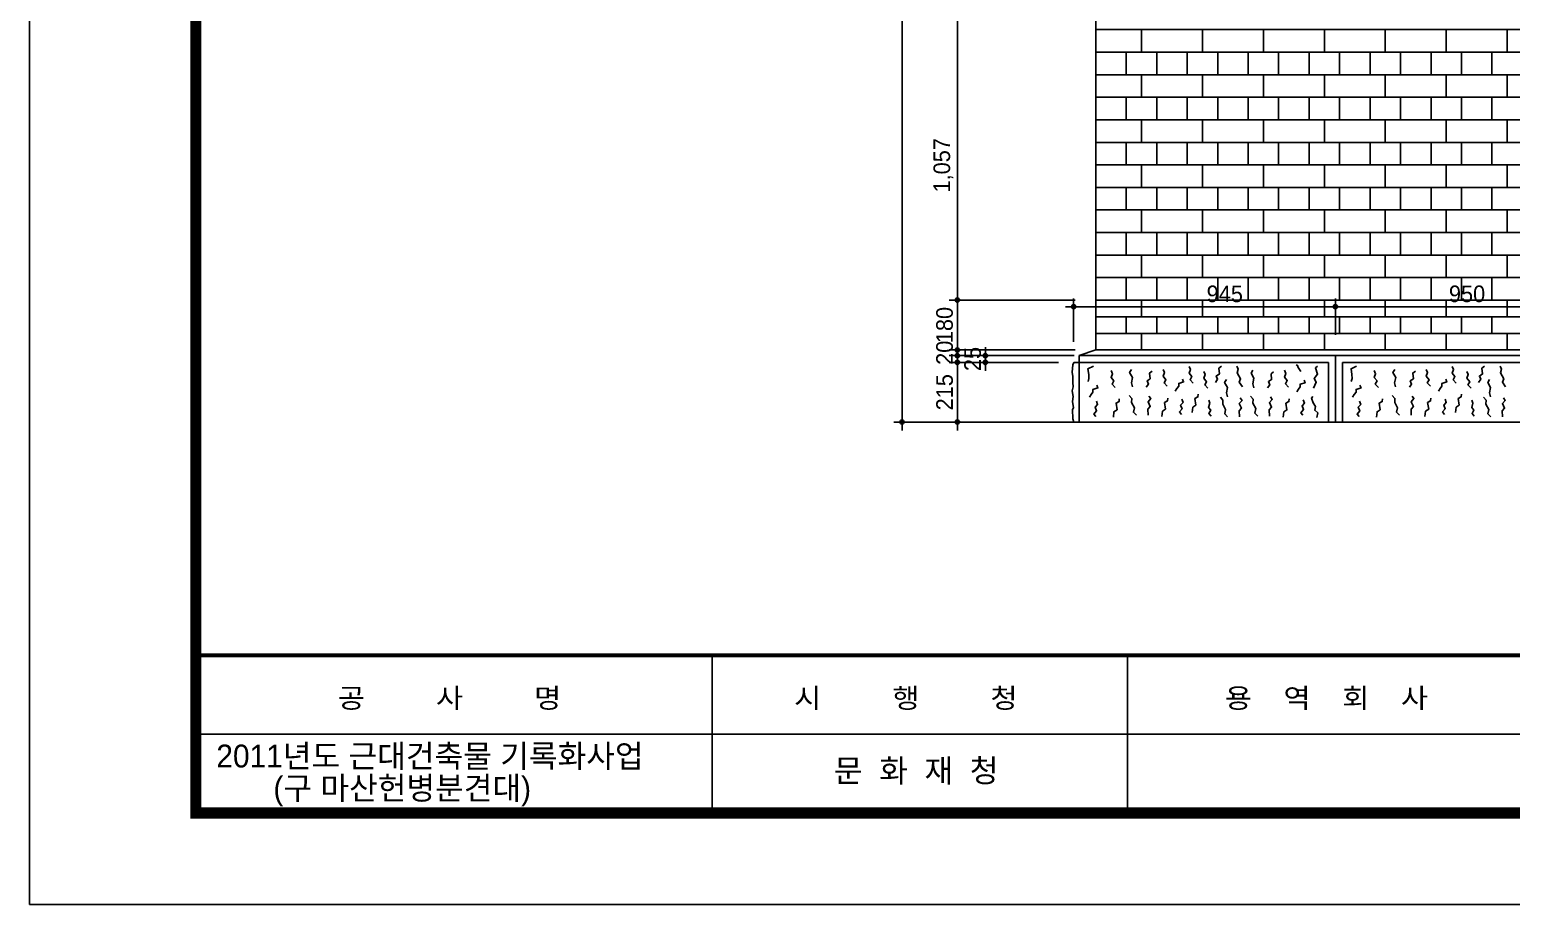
# Model space of a CAD drawing. Extents: x 180744 to 193359, y -159004 to -150094.
# Drawn here: x 180744 to 186092, y -159004 to -155847 of the extents above; entities that cross this region are included whole.
import ezdxf
from ezdxf.enums import TextEntityAlignment as Align

# ---------------------------------------------------------------- set-up
doc = ezdxf.new("R2010")
doc.units = 0
doc.header["$LTSCALE"] = 50
doc.header["$MEASUREMENT"] = 0
doc.header["$PDMODE"] = 35
doc.header["$PDSIZE"] = -10
doc.layers.get('0').update_dxf_attribs({"linetype": 'CONTINUOUS'})
doc.layers.get('DEFPOINTS').update_dxf_attribs({"linetype": 'CONTINUOUS'})
for name, color, linetype in [('COR', 4, 'CONTINUOUS'), ('ele-3', 6, 'CONTINUOUS'), ('h', 5, 'CONTINUOUS'), ('HAT', 5, 'CONTINUOUS'), ('W-1', 3, 'CONTINUOUS'), ('W-2', 2, 'CONTINUOUS'), ('WAL', 3, 'CONTINUOUS'), ('WID', 4, 'CONTINUOUS')]:
    doc.layers.add(name, color=color, linetype=linetype)
doc.styles.add('HY울릉도M', font='HYWULM_0.TTF')
doc.styles.add('현창', font='HYWULM_0.TTF')
doc.dimstyles.new('ISO-25', dxfattribs={"dimscale": 20, "dimtxt": 4, "dimasz": 1, "dimexe": 2, "dimexo": 5, "dimtad": 1, "dimlunit": 6, "dimtxsty": '현창', "dimblk": 'DIMDOT', "dimcen": 2.5, "dimadec": 0, "dimazin": 0, "dimtfac": 1, "dimtmove": 0, "dimatfit": 3, "dimldrblk": 'DIMDOT', "dimfxl": 1, "dimarcsym": 0})

# ---------------------------------------------------------------- blocks, each defined once
blk = doc.blocks.new('20')
at = {"layer": 'COR', "linetype": 'Continuous'}
for p, q in [((242847, -53606), (242847, -57398)), ((252847, -53606), (252847, -57398)), ((308324, -55502), (230424, -55502)), ((308324, -55502), (230424, -55502))]:
    blk.add_line(p, q, dxfattribs=at)
at = {"layer": 'COR', "linetype": 'Continuous', "const_width": 270}
blk.add_lwpolyline([(230424, -2398), (230424, -57398), (308324, -57398), (308324, -2398)], close=True, dxfattribs=at)
at = {"layer": 'COR', "linetype": 'Continuous', "const_width": 94.8}
blk.add_lwpolyline([(308324, -53606), (230424, -53606)], dxfattribs=at)
at = {"layer": 'HAT'}
for p, q in [((226424, -198), (226424, -59598)), ((226424, -59598), (310524, -59598))]:
    blk.add_line(p, q, dxfattribs=at)
at = {"layer": 'WAL', "linetype": 'Continuous', "style": 'HY울릉도M', "width": 1.1}
for s, p in [('공         사         명', (233841, -54872)), ('시         행         청', (244822, -54873)), ('용    역    회    사', (255184, -54873))]:
    blk.add_text(s, height=474.35, dxfattribs=at).set_placement(p)
at = {"layer": 'WAL', "linetype": 'Continuous', "style": 'HY울릉도M'}
blk.add_text('문  화  재  청', height=550, dxfattribs=at).set_placement((249739, -56656), align=Align.RIGHT)
blk = doc.blocks.new('DIMDOT')
at = {"linetype": 'Continuous'}
blk.add_line((-2, 0), (2, 0), dxfattribs=at)
for radius in [0.5, 0.25]:
    blk.add_circle((0, 0), radius, dxfattribs=at)
blk = doc.blocks.new('*D11')
at = {"color": 0, "lineweight": -2}
for p, q in [((184517.4, -155765.9), (184062.8, -155765.9)), ((184092.8, -156807.9), (184092.8, -155780.9)), ((184517.4, -156822.9), (184062.8, -156822.9))]:
    blk.add_line(p, q, dxfattribs=at)
at = {"layer": 'DEFPOINTS', "color": 0}
for p in [(184092.8, -155765.9), (184592.4, -155765.9), (184592.4, -156822.9)]:
    blk.add_point(p, dxfattribs=at)
at = {"color": 0, "lineweight": -2, "xscale": 15, "yscale": 15, "zscale": 15}
for p, rotation in [((184092.8, -155765.9), 90), ((184092.8, -156822.9), 270)]:
    blk.add_blockref('DIMDOT', p, dxfattribs=dict(at, rotation=rotation))
at = {"color": 0, "insert": (184042, -156336.3), "char_height": 60, "attachment_point": 5, "rotation": 90, "style": '현창'}
blk.add_mtext('1,057', dxfattribs=at)
blk = doc.blocks.new('*D12')
at = {"color": 0, "lineweight": -2}
for p, q in [((184517.4, -156822.9), (184062.8, -156822.9)), ((184092.8, -156987.9), (184092.8, -156837.9)), ((184517.4, -157002.9), (184062.8, -157002.9))]:
    blk.add_line(p, q, dxfattribs=at)
at = {"layer": 'DEFPOINTS', "color": 0}
for p in [(184092.8, -156822.9), (184592.4, -156822.9), (184592.4, -157002.9)]:
    blk.add_point(p, dxfattribs=at)
at = {"color": 0, "lineweight": -2, "xscale": 15, "yscale": 15, "zscale": 15}
for p, rotation in [((184092.8, -156822.9), 90), ((184092.8, -157002.9), 270)]:
    blk.add_blockref('DIMDOT', p, dxfattribs=dict(at, rotation=rotation))
at = {"color": 0, "insert": (184046.6, -156912.9), "char_height": 60, "attachment_point": 5, "rotation": 90, "style": '현창'}
blk.add_mtext('180', dxfattribs=at)
blk = doc.blocks.new('*D13')
at = {"color": 0, "lineweight": -2}
for p, q in [((184092.8, -156987.9), (184092.8, -156972.9)), ((184517.4, -157002.9), (184062.8, -157002.9)), ((184513.7, -157022.9), (184062.8, -157022.9)), ((184092.8, -157022.9), (184092.8, -157002.9)), ((184092.8, -157037.9), (184092.8, -157052.9))]:
    blk.add_line(p, q, dxfattribs=at)
at = {"layer": 'DEFPOINTS', "color": 0}
for p in [(184092.8, -157002.9), (184588.7, -157022.9), (184592.4, -157002.9)]:
    blk.add_point(p, dxfattribs=at)
at = {"color": 0, "lineweight": -2, "xscale": 15, "yscale": 15, "zscale": 15}
for p, rotation in [((184092.8, -157002.9), 270), ((184092.8, -157022.9), 90)]:
    blk.add_blockref('DIMDOT', p, dxfattribs=dict(at, rotation=rotation))
at = {"color": 0, "insert": (184046.6, -157012.9), "char_height": 60, "attachment_point": 5, "rotation": 90, "style": '현창'}
blk.add_mtext('20', dxfattribs=at)
blk = doc.blocks.new('*D14')
at = {"color": 0, "lineweight": -2}
for p, q in [((184457.4, -157022.9), (184164, -157022.9)), ((184194, -157007.9), (184194, -156992.9)), ((184194, -157047.9), (184194, -157022.9)), ((184457.4, -157047.9), (184164, -157047.9)), ((184194, -157062.9), (184194, -157077.9))]:
    blk.add_line(p, q, dxfattribs=at)
at = {"layer": 'DEFPOINTS', "color": 0}
for p in [(184194, -157022.9), (184532.4, -157022.9), (184532.4, -157047.9)]:
    blk.add_point(p, dxfattribs=at)
at = {"color": 0, "lineweight": -2, "xscale": 15, "yscale": 15, "zscale": 15}
for p, rotation in [((184194, -157022.9), 270), ((184194, -157047.9), 90)]:
    blk.add_blockref('DIMDOT', p, dxfattribs=dict(at, rotation=rotation))
at = {"color": 0, "insert": (184147.9, -157035.4), "char_height": 60, "attachment_point": 5, "rotation": 90, "style": '현창'}
blk.add_mtext('25', dxfattribs=at)
blk = doc.blocks.new('*D15')
at = {"color": 0, "lineweight": -2}
for p, q in [((184457.4, -157047.9), (184062.8, -157047.9)), ((184092.8, -157247.9), (184092.8, -157062.9)), ((184453.7, -157262.9), (184062.8, -157262.9))]:
    blk.add_line(p, q, dxfattribs=at)
at = {"layer": 'DEFPOINTS', "color": 0}
for p in [(184092.8, -157047.9), (184532.4, -157047.9), (184528.7, -157262.9)]:
    blk.add_point(p, dxfattribs=at)
at = {"color": 0, "lineweight": -2, "xscale": 15, "yscale": 15, "zscale": 15}
for p, rotation in [((184092.8, -157047.9), 90), ((184092.8, -157262.9), 270)]:
    blk.add_blockref('DIMDOT', p, dxfattribs=dict(at, rotation=rotation))
at = {"color": 0, "insert": (184046.7, -157155.4), "char_height": 60, "attachment_point": 5, "rotation": 90, "style": '현창'}
blk.add_mtext('215', dxfattribs=at)
blk = doc.blocks.new('*D23')
at = {"color": 0, "lineweight": -2}
for p, q in [((184512.4, -156972.9), (184512.4, -156816.8)), ((185457.4, -156947.9), (185457.4, -156816.8)), ((185442.4, -156846.8), (184527.4, -156846.8))]:
    blk.add_line(p, q, dxfattribs=at)
at = {"layer": 'DEFPOINTS', "color": 0}
for p in [(184512.4, -156846.8), (185457.4, -157022.9), (184512.4, -157047.9)]:
    blk.add_point(p, dxfattribs=at)
at = {"color": 0, "lineweight": -2, "xscale": 15, "yscale": 15, "zscale": 15, "rotation": 180}
blk.add_blockref('DIMDOT', (184512.4, -156846.8), dxfattribs=at)
at = {"color": 0, "lineweight": -2, "xscale": 15, "yscale": 15, "zscale": 15}
blk.add_blockref('DIMDOT', (185457.4, -156846.8), dxfattribs=at)
at = {"color": 0, "insert": (185057.9, -156800.7), "char_height": 60, "attachment_point": 5, "style": '현창'}
blk.add_mtext('945', dxfattribs=at)
blk = doc.blocks.new('*D24')
at = {"color": 0, "lineweight": -2}
for p, q in [((185457.4, -156947.9), (185457.4, -156816.8)), ((186407.4, -156947.9), (186407.4, -156816.8)), ((186392.4, -156846.8), (185472.4, -156846.8))]:
    blk.add_line(p, q, dxfattribs=at)
at = {"layer": 'DEFPOINTS', "color": 0}
for p in [(185457.4, -156846.8), (185457.4, -157022.9), (186407.4, -157022.9)]:
    blk.add_point(p, dxfattribs=at)
at = {"color": 0, "lineweight": -2, "xscale": 15, "yscale": 15, "zscale": 15, "rotation": 180}
blk.add_blockref('DIMDOT', (185457.4, -156846.8), dxfattribs=at)
at = {"color": 0, "lineweight": -2, "xscale": 15, "yscale": 15, "zscale": 15}
blk.add_blockref('DIMDOT', (186407.4, -156846.8), dxfattribs=at)
at = {"color": 0, "insert": (185932.4, -156800.6), "char_height": 60, "attachment_point": 5, "style": '현창'}
blk.add_mtext('950', dxfattribs=at)
blk = doc.blocks.new('*D37')
at = {"color": 0, "lineweight": -2}
for p, q in [((184517.4, -151797.9), (183862.8, -151797.9)), ((183892.8, -157247.9), (183892.8, -151812.9)), ((184378.7, -157262.9), (183862.8, -157262.9))]:
    blk.add_line(p, q, dxfattribs=at)
at = {"layer": 'DEFPOINTS', "color": 0}
for p in [(183892.8, -151797.9), (184592.4, -151797.9), (184453.7, -157262.9)]:
    blk.add_point(p, dxfattribs=at)
at = {"color": 0, "lineweight": -2, "xscale": 15, "yscale": 15, "zscale": 15}
for p, rotation in [((183892.8, -151797.9), 90), ((183892.8, -157262.9), 270)]:
    blk.add_blockref('DIMDOT', p, dxfattribs=dict(at, rotation=rotation))
at = {"color": 0, "insert": (183842.6, -154530.4), "char_height": 60, "attachment_point": 5, "rotation": 90, "style": '현창'}
blk.add_mtext('5,465', dxfattribs=at)

msp = doc.modelspace()

# ---------------------------------------------------------------- linework, layer by layer
at = {"layer": 'ele-3'}
for p, q in [((184592.409, -156822.898), (186297.409, -156822.898)), ((186297.409, -156882.898), (184592.409, -156882.898))]:
    msp.add_line(p, q, dxfattribs=at)
for points in [[(184757.409, -156882.898), (184757.409, -156822.898)], [(184977.409, -156882.898), (184977.409, -156822.898)], [(185197.409, -156882.898), (185197.409, -156822.898)], [(185417.409, -156882.898), (185417.409, -156822.898)], [(185637.409, -156882.898), (185637.409, -156822.898)], [(185857.409, -156882.898), (185857.409, -156822.898)], [(186077.409, -156882.898), (186077.409, -156822.898)], [(184702.409, -156942.898), (184702.409, -156882.898)], [(184812.409, -156942.898), (184812.409, -156882.898)], [(184922.409, -156942.898), (184922.409, -156882.898)], [(185032.409, -156942.898), (185032.409, -156882.898)], [(185142.409, -156942.898), (185142.409, -156882.898)], [(185252.409, -156942.898), (185252.409, -156882.898)], [(185362.409, -156942.898), (185362.409, -156882.898)], [(185472.409, -156942.898), (185472.409, -156882.898)], [(185582.409, -156942.898), (185582.409, -156882.898)], [(185692.409, -156942.898), (185692.409, -156882.898)], [(185802.409, -156942.898), (185802.409, -156882.898)], [(185912.409, -156942.898), (185912.409, -156882.898)], [(186022.409, -156942.898), (186022.409, -156882.898)], [(186297.409, -156942.898), (184592.409, -156942.898)], [(184757.409, -157002.898), (184757.409, -156942.898)], [(184977.409, -157002.898), (184977.409, -156942.898)], [(185197.409, -157002.898), (185197.409, -156942.898)], [(185417.409, -157002.898), (185417.409, -156942.898)], [(185637.409, -157002.898), (185637.409, -156942.898)], [(185857.409, -157002.898), (185857.409, -156942.898)], [(186077.409, -157002.898), (186077.409, -156942.898)]]:
    msp.add_lwpolyline(points, dxfattribs=at)
at = {"layer": 'h'}
for p, q in [((189949.93, -155846.672), (184592.409, -155846.672)), ((189949.93, -155928.024), (184592.409, -155928.024)), ((189949.93, -156009.376), (184592.409, -156009.376)), ((189949.93, -156090.729), (184592.409, -156090.729)), ((189949.93, -156172.081), (184592.409, -156172.081)), ((189949.93, -156253.433), (184592.409, -156253.433)), ((189949.93, -156334.785), (184592.409, -156334.785)), ((189949.93, -156416.137), (184592.409, -156416.137)), ((189949.93, -156497.489), (184592.409, -156497.489)), ((189949.93, -156578.842), (184592.409, -156578.842)), ((186413.913, -156660.194), (184592.409, -156660.194)), ((186246.66, -156741.546), (184592.409, -156741.546))]:
    msp.add_line(p, q, dxfattribs=at)
for points in [[(184757.409, -155928.024), (184757.409, -155846.672)], [(184977.409, -155928.024), (184977.409, -155846.672)], [(185197.409, -155928.024), (185197.409, -155846.672)], [(185417.409, -155928.024), (185417.409, -155846.672)], [(185637.409, -155928.024), (185637.409, -155846.672)], [(185857.409, -155928.024), (185857.409, -155846.672)], [(186077.409, -155928.024), (186077.409, -155846.672)], [(184702.409, -156009.376), (184702.409, -155928.024)], [(184812.409, -156009.376), (184812.409, -155928.024)], [(184922.409, -156009.376), (184922.409, -155928.024)], [(185032.409, -156009.376), (185032.409, -155928.024)], [(185142.409, -156009.376), (185142.409, -155928.024)], [(185252.409, -156009.376), (185252.409, -155928.024)], [(185362.409, -156009.376), (185362.409, -155928.024)], [(185472.409, -156009.376), (185472.409, -155928.024)], [(185582.409, -156009.376), (185582.409, -155928.024)], [(185692.409, -156009.376), (185692.409, -155928.024)], [(185802.409, -156009.376), (185802.409, -155928.024)], [(185912.409, -156009.376), (185912.409, -155928.024)], [(186022.409, -156009.376), (186022.409, -155928.024)], [(184757.409, -156090.729), (184757.409, -156009.376)], [(184977.409, -156090.729), (184977.409, -156009.376)], [(185197.409, -156090.729), (185197.409, -156009.376)], [(185417.409, -156090.729), (185417.409, -156009.376)], [(185637.409, -156090.729), (185637.409, -156009.376)], [(185857.409, -156090.729), (185857.409, -156009.376)], [(186077.409, -156090.729), (186077.409, -156009.376)], [(184702.409, -156172.081), (184702.409, -156090.729)], [(184812.409, -156172.081), (184812.409, -156090.729)], [(184922.409, -156172.081), (184922.409, -156090.729)], [(185032.409, -156172.081), (185032.409, -156090.729)], [(185142.409, -156172.081), (185142.409, -156090.729)], [(185252.409, -156172.081), (185252.409, -156090.729)], [(185362.409, -156172.081), (185362.409, -156090.729)], [(185472.409, -156172.081), (185472.409, -156090.729)], [(185582.409, -156172.081), (185582.409, -156090.729)], [(185692.409, -156172.081), (185692.409, -156090.729)], [(185802.409, -156172.081), (185802.409, -156090.729)], [(185912.409, -156172.081), (185912.409, -156090.729)], [(186022.409, -156172.081), (186022.409, -156090.729)], [(184757.409, -156253.433), (184757.409, -156172.081)], [(184977.409, -156253.433), (184977.409, -156172.081)], [(185197.409, -156253.433), (185197.409, -156172.081)], [(185417.409, -156253.433), (185417.409, -156172.081)], [(185637.409, -156253.433), (185637.409, -156172.081)], [(185857.409, -156253.433), (185857.409, -156172.081)], [(186077.409, -156253.433), (186077.409, -156172.081)], [(184702.409, -156334.785), (184702.409, -156253.433)], [(184812.409, -156334.785), (184812.409, -156253.433)], [(184922.409, -156334.785), (184922.409, -156253.433)], [(185032.409, -156334.785), (185032.409, -156253.433)], [(185142.409, -156334.785), (185142.409, -156253.433)], [(185252.409, -156334.785), (185252.409, -156253.433)], [(185362.409, -156334.785), (185362.409, -156253.433)], [(185472.409, -156334.785), (185472.409, -156253.433)], [(185582.409, -156334.785), (185582.409, -156253.433)], [(185692.409, -156334.785), (185692.409, -156253.433)], [(185802.409, -156334.785), (185802.409, -156253.433)], [(185912.409, -156334.785), (185912.409, -156253.433)], [(186022.409, -156334.785), (186022.409, -156253.433)], [(184757.409, -156416.137), (184757.409, -156334.785)], [(184977.409, -156416.137), (184977.409, -156334.785)], [(185197.409, -156416.137), (185197.409, -156334.785)], [(185417.409, -156416.137), (185417.409, -156334.785)], [(185637.409, -156416.137), (185637.409, -156334.785)], [(185857.409, -156416.137), (185857.409, -156334.785)], [(186077.409, -156416.137), (186077.409, -156334.785)], [(184702.409, -156497.489), (184702.409, -156416.137)], [(184812.409, -156497.489), (184812.409, -156416.137)], [(184922.409, -156497.489), (184922.409, -156416.137)], [(185032.409, -156497.489), (185032.409, -156416.137)], [(185142.409, -156497.489), (185142.409, -156416.137)], [(185252.409, -156497.489), (185252.409, -156416.137)], [(185362.409, -156497.489), (185362.409, -156416.137)], [(185472.409, -156497.489), (185472.409, -156416.137)], [(185582.409, -156497.489), (185582.409, -156416.137)], [(185692.409, -156497.489), (185692.409, -156416.137)], [(185802.409, -156497.489), (185802.409, -156416.137)], [(185912.409, -156497.489), (185912.409, -156416.137)], [(186022.409, -156497.489), (186022.409, -156416.137)], [(184757.409, -156578.842), (184757.409, -156497.489)], [(184977.409, -156578.842), (184977.409, -156497.489)], [(185197.409, -156578.842), (185197.409, -156497.489)], [(185417.409, -156578.842), (185417.409, -156497.489)], [(185637.409, -156578.842), (185637.409, -156497.489)], [(185857.409, -156578.842), (185857.409, -156497.489)], [(186077.409, -156578.842), (186077.409, -156497.489)], [(184702.409, -156660.194), (184702.409, -156578.842)], [(184812.409, -156660.194), (184812.409, -156578.842)], [(184922.409, -156660.194), (184922.409, -156578.842)], [(185032.409, -156660.194), (185032.409, -156578.842)], [(185142.409, -156660.194), (185142.409, -156578.842)], [(185252.409, -156660.194), (185252.409, -156578.842)], [(185362.409, -156660.194), (185362.409, -156578.842)], [(185472.409, -156660.194), (185472.409, -156578.842)], [(185582.409, -156660.194), (185582.409, -156578.842)], [(185692.409, -156660.194), (185692.409, -156578.842)], [(185802.409, -156660.194), (185802.409, -156578.842)], [(185912.409, -156660.194), (185912.409, -156578.842)], [(186022.409, -156660.194), (186022.409, -156578.842)], [(184757.409, -156741.546), (184757.409, -156660.194)], [(184977.409, -156741.546), (184977.409, -156660.194)], [(185197.409, -156741.546), (185197.409, -156660.194)], [(185417.409, -156741.546), (185417.409, -156660.194)], [(185637.409, -156741.546), (185637.409, -156660.194)], [(185857.409, -156741.546), (185857.409, -156660.194)], [(186077.409, -156741.546), (186077.409, -156660.194)], [(184702.409, -156822.898), (184702.409, -156741.546)], [(184812.409, -156822.898), (184812.409, -156741.546)], [(184922.409, -156822.898), (184922.409, -156741.546)], [(185032.409, -156822.898), (185032.409, -156741.546)], [(185142.409, -156822.898), (185142.409, -156741.546)], [(185252.409, -156822.898), (185252.409, -156741.546)], [(185362.409, -156822.898), (185362.409, -156741.546)], [(185472.409, -156822.898), (185472.409, -156741.546)], [(185582.409, -156822.898), (185582.409, -156741.546)], [(185692.409, -156822.898), (185692.409, -156741.546)], [(185802.409, -156822.898), (185802.409, -156741.546)], [(185912.409, -156822.898), (185912.409, -156741.546)], [(186022.409, -156822.898), (186022.409, -156741.546)], [(184583.513, -157061.804), (184564.121, -157070.419), (184566.814, -157091.418), (184567.353, -157105.956), (184564.659, -157116.725)], [(184662.243, -157138.252), (184650.931, -157125.868), (184657.395, -157114.56), (184647.699, -157102.176), (184652.547, -157088.715), (184647.699, -157077.408)], [(184724.715, -157136.11), (184721.089, -157121.992), (184725.026, -157101.779), (184714.48, -157083.882), (184721.483, -157073.112)], [(184774.409, -157137.218), (184782.039, -157126.033), (184777.461, -157114.339), (184788.651, -157106.713), (184786.617, -157086.376), (184795.772, -157079.257)], [(184849.969, -157134.041), (184838.656, -157121.657), (184845.12, -157110.349), (184835.424, -157097.965), (184840.272, -157084.504), (184835.424, -157073.197)], [(184943.689, -157122.732), (184932.377, -157110.348), (184938.841, -157099.04), (184929.145, -157086.656), (184933.992, -157073.195), (184929.145, -157061.888)], [(184996.766, -157141.082), (184985.454, -157128.698), (184991.918, -157117.39), (184982.222, -157105.006), (184987.069, -157091.545), (184982.222, -157080.238)], [(185024.1, -157119.739), (185031.73, -157108.554), (185027.152, -157096.86), (185038.342, -157089.234), (185036.308, -157068.897), (185045.463, -157061.779)], [(185121.289, -157135.279), (185110.07, -157118.627), (185114.83, -157106.733), (185102.59, -157085.663), (185106.67, -157072.069), (185101.57, -157061.874)], [(185162.966, -157138.92), (185159.34, -157124.802), (185163.277, -157104.589), (185152.731, -157086.692), (185159.734, -157075.923)], [(185212.66, -157140.028), (185220.29, -157128.843), (185215.712, -157117.149), (185226.902, -157109.523), (185224.868, -157089.186), (185234.023, -157082.067)], [(185288.219, -157136.851), (185276.907, -157124.467), (185283.371, -157113.159), (185273.675, -157100.775), (185278.523, -157087.314), (185273.675, -157076.007)], [(185332.877, -157080.61), (185323.318, -157066.529), (185320.299, -157058.483), (185316.023, -157056.723)], [(185377.578, -157140.086), (185388.174, -157119.386), (185380.949, -157105.426), (185392.989, -157090.021), (185385.284, -157067.395), (185392.989, -157061.137)], [(185533.513, -157061.804), (185514.121, -157070.419), (185516.814, -157091.418), (185517.353, -157105.956), (185514.659, -157116.725)], [(185612.243, -157138.252), (185600.931, -157125.868), (185607.395, -157114.56), (185597.699, -157102.176), (185602.547, -157088.715), (185597.699, -157077.408)], [(185674.715, -157136.11), (185671.089, -157121.992), (185675.026, -157101.779), (185664.48, -157083.882), (185671.483, -157073.112)], [(185724.409, -157137.218), (185732.039, -157126.033), (185727.461, -157114.339), (185738.651, -157106.713), (185736.617, -157086.376), (185745.772, -157079.257)], [(185799.969, -157134.041), (185788.656, -157121.657), (185795.12, -157110.349), (185785.424, -157097.965), (185790.272, -157084.504), (185785.424, -157073.197)], [(185893.689, -157122.732), (185882.377, -157110.348), (185888.841, -157099.04), (185879.145, -157086.656), (185883.992, -157073.195), (185879.145, -157061.888)], [(185946.766, -157141.082), (185935.454, -157128.698), (185941.918, -157117.39), (185932.222, -157105.006), (185937.069, -157091.545), (185932.222, -157080.238)], [(185974.1, -157119.739), (185981.73, -157108.554), (185977.152, -157096.86), (185988.342, -157089.234), (185986.308, -157068.897), (185995.463, -157061.779)], [(186071.289, -157135.279), (186060.07, -157118.627), (186064.83, -157106.733), (186052.59, -157085.663), (186056.67, -157072.069), (186051.57, -157061.874)], [(184569.507, -157172.722), (184575.433, -157163.569), (184581.897, -157154.954), (184581.897, -157145.262), (184599.673, -157139.877), (184595.902, -157130.186)], [(184879.281, -157150.93), (184885.206, -157141.776), (184891.67, -157133.161), (184891.67, -157123.47), (184909.447, -157118.085), (184905.676, -157108.393)], [(185067.195, -157172.174), (185063.569, -157158.056), (185067.507, -157137.843), (185056.961, -157119.945), (185063.963, -157109.176)], [(185317.532, -157153.74), (185323.457, -157144.587), (185329.921, -157135.971), (185329.921, -157126.28), (185347.698, -157120.895), (185343.927, -157111.203)], [(185519.507, -157172.722), (185525.433, -157163.569), (185531.897, -157154.954), (185531.897, -157145.262), (185549.673, -157139.877), (185545.902, -157130.186)], [(185829.281, -157150.93), (185835.206, -157141.776), (185841.67, -157133.161), (185841.67, -157123.47), (185859.447, -157118.085), (185855.676, -157108.393)], [(186017.195, -157172.174), (186013.569, -157158.056), (186017.507, -157137.843), (186006.961, -157119.945), (186013.963, -157109.176)], [(184592.661, -157243.111), (184585.658, -157233.957), (184595.354, -157222.112), (184589.968, -157209.189), (184598.586, -157199.497), (184594.277, -157187.651)], [(184655.695, -157245.411), (184657.849, -157226.028), (184669.162, -157218.489), (184665.391, -157194.798), (184676.165, -157188.875), (184677.242, -157179.183)], [(184739.115, -157238.401), (184728.341, -157227.633), (184731.573, -157211.48), (184721.339, -157192.096), (184721.877, -157177.558), (184712.72, -157166.789)], [(184781.26, -157238.465), (184780.243, -157216.603), (184788.89, -157206.942), (184780.751, -157190.165), (184790.924, -157178.471), (184784.312, -157169.319)], [(184830.507, -157243.094), (184832.661, -157223.71), (184843.974, -157216.172), (184840.203, -157192.481), (184850.977, -157186.558), (184852.054, -157176.866)], [(184901.349, -157235.843), (184894.346, -157226.69), (184904.042, -157214.844), (184898.655, -157201.922), (184907.274, -157192.23), (184902.965, -157180.384)], [(184940.517, -157228.849), (184942.672, -157209.465), (184953.984, -157201.927), (184950.214, -157178.236), (184960.987, -157172.313), (184962.065, -157162.621)], [(185008.317, -157241.816), (185000.7, -157231.945), (185007.471, -157219.819), (184999.571, -157209.948), (185003.521, -157194.72), (185000.135, -157184.286)], [(185068.295, -157244.635), (185057.522, -157233.866), (185060.754, -157217.713), (185050.519, -157198.329), (185051.058, -157183.791), (185041.901, -157173.022)], [(185110.441, -157244.698), (185109.423, -157222.836), (185118.07, -157213.176), (185109.932, -157196.398), (185120.105, -157184.704), (185113.492, -157175.552)], [(185177.366, -157241.212), (185166.592, -157230.443), (185169.824, -157214.29), (185159.59, -157194.906), (185160.128, -157180.368), (185150.971, -157169.599)], [(185219.511, -157241.275), (185218.494, -157219.413), (185227.141, -157209.752), (185219.002, -157192.975), (185229.175, -157181.281), (185222.563, -157172.129)], [(185268.758, -157245.904), (185270.912, -157226.52), (185282.225, -157218.982), (185278.454, -157195.291), (185289.228, -157189.368), (185290.305, -157179.676)], [(185339.6, -157238.653), (185332.597, -157229.5), (185342.293, -157217.654), (185336.906, -157204.732), (185345.525, -157195.04), (185341.216, -157183.194)], [(185389.619, -157245.994), (185393.471, -157230.108), (185382.876, -157220.48), (185384.802, -157207.001), (185376.615, -157193.04), (185371.317, -157177.154), (185375.652, -157170.415)], [(185542.661, -157243.111), (185535.658, -157233.957), (185545.354, -157222.112), (185539.968, -157209.189), (185548.586, -157199.497), (185544.277, -157187.651)], [(185605.695, -157245.411), (185607.849, -157226.028), (185619.162, -157218.489), (185615.391, -157194.798), (185626.165, -157188.875), (185627.242, -157179.183)], [(185689.115, -157238.401), (185678.341, -157227.633), (185681.573, -157211.48), (185671.339, -157192.096), (185671.877, -157177.558), (185662.72, -157166.789)], [(185731.26, -157238.465), (185730.243, -157216.603), (185738.89, -157206.942), (185730.751, -157190.165), (185740.924, -157178.471), (185734.312, -157169.319)], [(185780.507, -157243.094), (185782.661, -157223.71), (185793.974, -157216.172), (185790.203, -157192.481), (185800.977, -157186.558), (185802.054, -157176.866)], [(185851.349, -157235.843), (185844.346, -157226.69), (185854.042, -157214.844), (185848.655, -157201.922), (185857.274, -157192.23), (185852.965, -157180.384)], [(185890.517, -157228.849), (185892.672, -157209.465), (185903.984, -157201.927), (185900.214, -157178.236), (185910.987, -157172.313), (185912.065, -157162.621)], [(185958.317, -157241.816), (185950.7, -157231.945), (185957.471, -157219.819), (185949.571, -157209.948), (185953.521, -157194.72), (185950.135, -157184.286)], [(186018.295, -157244.635), (186007.522, -157233.866), (186010.754, -157217.713), (186000.519, -157198.329), (186001.058, -157183.791), (185991.901, -157173.022)], [(186060.441, -157244.698), (186059.423, -157222.836), (186068.07, -157213.176), (186059.932, -157196.398), (186070.105, -157184.704), (186063.492, -157175.552)]]:
    msp.add_lwpolyline(points, dxfattribs=at)
at = {"layer": 'HAT'}
for p, q in [((184532.409, -157022.898), (184592.409, -157002.898)), ((184592.409, -157002.898), (189949.93, -157002.898)), ((184532.409, -157047.898), (184532.409, -157262.898)), ((184532.409, -157047.898), (185432.409, -157047.898)), ((185432.409, -157047.898), (185432.409, -157262.898)), ((185482.409, -157047.898), (185482.409, -157262.898)), ((185482.409, -157047.898), (186382.409, -157047.898))]:
    msp.add_line(p, q, dxfattribs=at)
at = {"layer": 'W-1'}
msp.add_lwpolyline([(184592.409, -157002.898), (184592.409, -152117.898)], dxfattribs=at)
at = {"layer": 'W-2'}
msp.add_line((184422.409, -157262.898), (189949.93, -157262.898), dxfattribs=at)
at = {"layer": 'WID'}
for p, q in [((184532.409, -157022.898), (189949.93, -157022.898)), ((184532.409, -157022.898), (184532.409, -157047.898)), ((185457.409, -157022.898), (185457.409, -157262.898)), ((184532.409, -157047.898), (184512.409, -157047.898))]:
    msp.add_line(p, q, dxfattribs=at)
msp.add_lwpolyline([(184512.409, -157262.898), (184509.721, -157250.831), (184508.621, -157217.482), (184511.462, -157211.804), (184508.106, -157188.96), (184510.764, -157171.339), (184506.781, -157150.269), (184511.043, -157136.325), (184509.414, -157120.76), (184508.923, -157110.654), (184509.255, -157098.934), (184506.814, -157083.08), (184508.034, -157069.664), (184509.99, -157056.295), (184512.409, -157047.898)], dxfattribs=at)

# ---------------------------------------------------------------- block references
at = {"layer": 'WAL', "xscale": 0.1500000000232831, "yscale": 0.1500000000232831, "zscale": 0.15}
msp.add_blockref('20', (146779.995, -150063.959), dxfattribs=at)

# ---------------------------------------------------------------- texts
at = {"layer": 'WAL', "linetype": 'Continuous', "style": 'HY울릉도M'}
for s, p in [('2011년도 근대건축물 기록화사업', (181417.637, -158509.64)), ('(구 마산헌병분견대)', (181623.605, -158625.274))]:
    msp.add_text(s, height=82.5, dxfattribs=at).set_placement(p)

# ---------------------------------------------------------------- dimensions: what is measured, and where the dimension line sits
for base, p1, p2, angle, picture, middle in [((183892.836, -151797.898), (184453.746, -157262.898), (184592.409, -151797.898), 90, '*D37', (183892.836, -154530.398)), ((184092.836, -155765.9), (184592.409, -156822.898), (184592.409, -155765.9), 90, '*D11', (184092.836, -156336.312)), ((184512.409, -156846.846), (185457.409, -157022.898), (184512.409, -157047.898), 180, '*D23', (185057.904, -156846.846)), ((185457.409, -156846.846), (186407.409, -157022.898), (185457.409, -157022.898), 180, '*D24', (185932.409, -156846.846)), ((184092.836, -156822.898), (184592.409, -157002.898), (184592.409, -156822.898), 90, '*D12', (184092.836, -156912.898)), ((184092.836, -157002.898), (184588.746, -157022.898), (184592.409, -157002.898), 90, '*D13', (184092.836, -157012.898)), ((184092.836, -157047.898), (184528.746, -157262.898), (184532.409, -157047.898), 90, '*D15', (184092.836, -157155.398)), ((184194.001, -157022.898), (184532.409, -157047.898), (184532.409, -157022.898), 90, '*D14', (184194.001, -157035.398))]:
    dim = msp.add_linear_dim(base=base, p1=p1, p2=p2, angle=angle, dimstyle='ISO-25', override={"dimscale": 15, "dimtxt": 4, "dimasz": 1, "dimexe": 2, "dimexo": 5, "dimgap": 1, "dimlunit": 6, "dimdle": 2, "dimtix": 1})
    dim.commit()
    dim.dimension.update_dxf_attribs({"geometry": picture, "text_midpoint": middle, "dimtype": 128})

doc.saveas('drawing.dxf')
